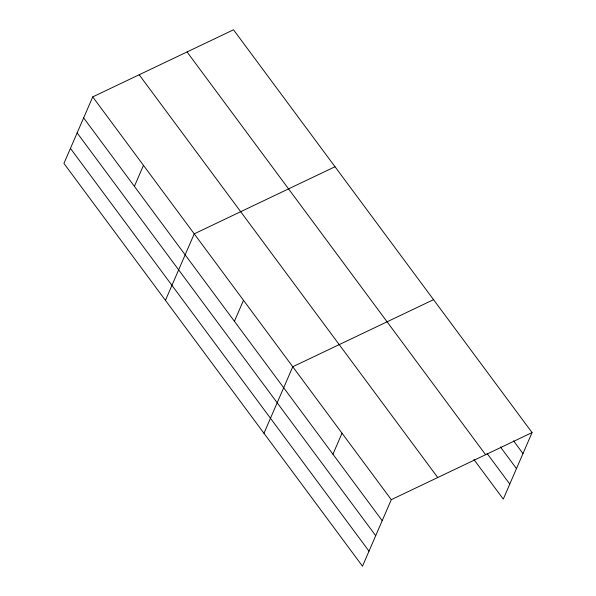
<?xml version="1.0" encoding="UTF-8"?>
<svg xmlns="http://www.w3.org/2000/svg" width="596" height="596" viewBox="0 0 596 596"><rect width="100%" height="100%" fill="white"/><g stroke="black" fill="none" stroke-linecap="round" stroke-linejoin="round"><path stroke-width="0.89" d="M92.723 96.895L63.936 163.423L362.495 566.2L391.289 499.672L532.064 432.577L233.505 29.8L92.723 96.895L391.289 499.672M134.391 186.362L143.48 165.368M165.442 300.369L194.236 233.841L335.019 166.746M234.414 321.289L243.496 300.295M263.968 433.285L292.763 366.756L433.538 299.661M332.94 454.204L342.022 433.21M532.064 432.577L503.277 499.105L473.939 459.531M513.573 440.876L522.983 453.571M500.424 446.94L516.479 468.598M487.081 453.467L509.781 484.079M187.047 51.941L485.606 454.718M139.181 74.753L437.74 477.53M83.641 117.889L382.2 520.666M77.137 132.915L375.696 535.692M70.44 148.397L368.998 551.173"/></g></svg>
